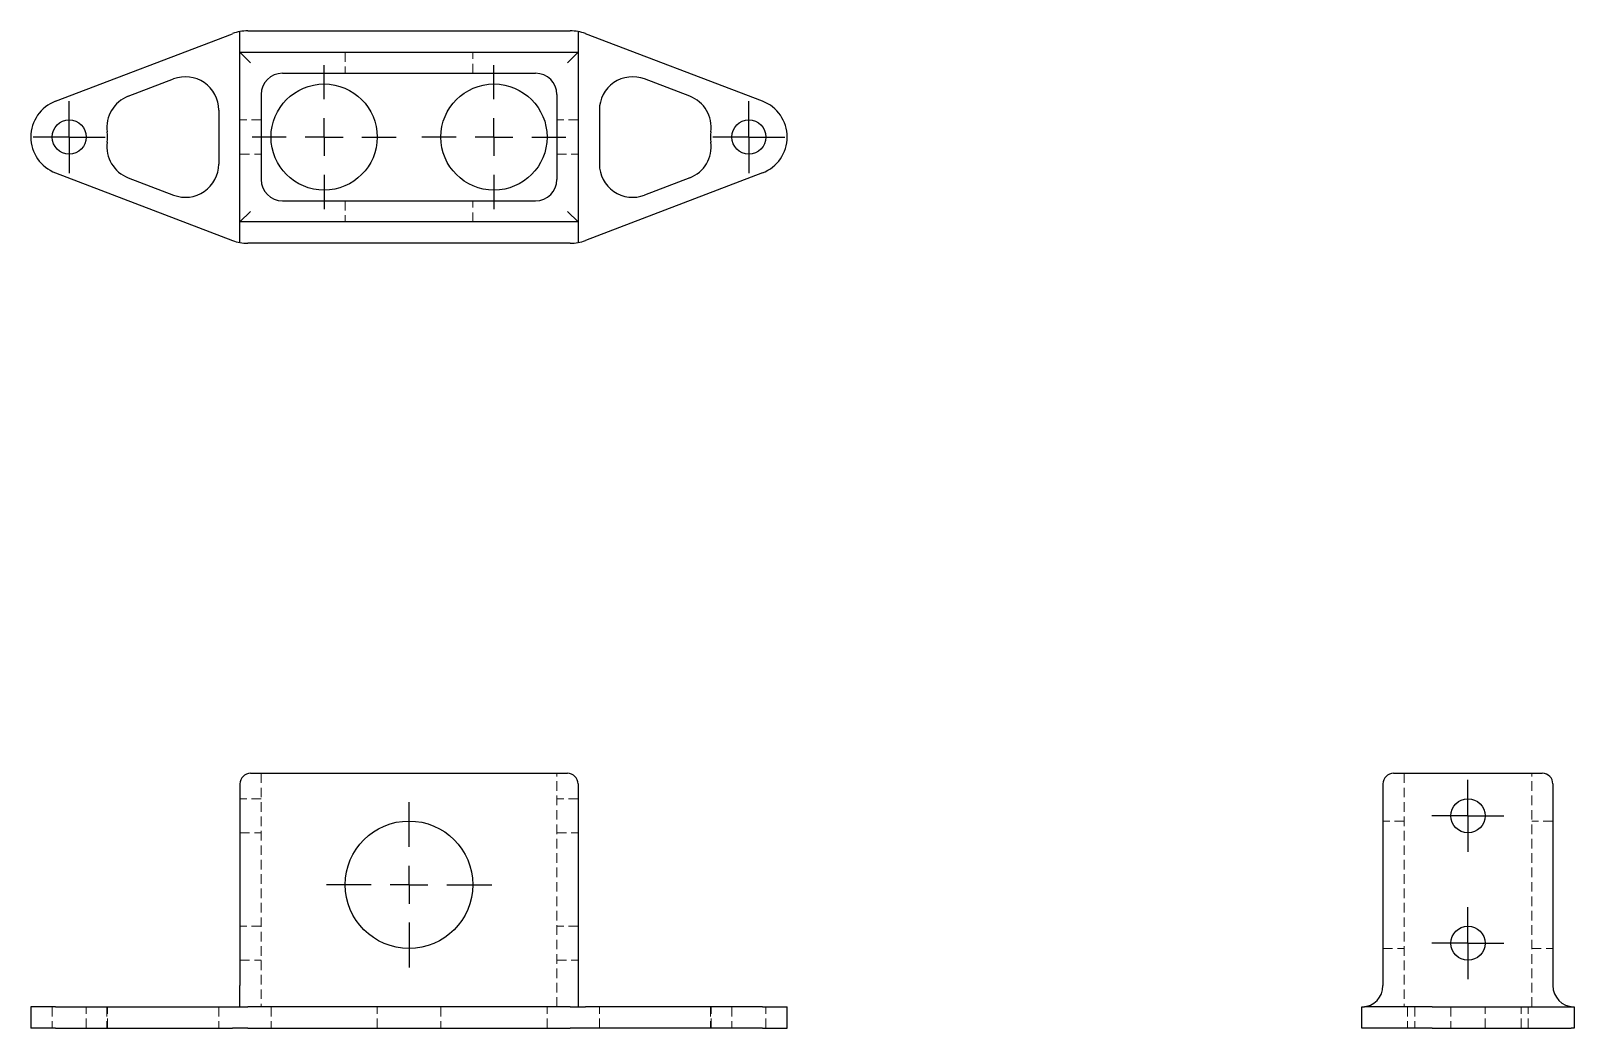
# Model space of a CAD drawing. Header units: millimetres. Extents: x 33 to 237, y 40 to 172.
import ezdxf

# ---------------------------------------------------------------- set-up
doc = ezdxf.new("R2010")
doc.units = ezdxf.units.MM
doc.linetypes.add('HIDDEN', pattern=[1.905, 1.27, -0.635])
doc.layers.add('10', color=7, linetype='Continuous')

# ---------------------------------------------------------------- blocks, each defined once
blk = doc.blocks.new('SW_CENTERMARKSYMBOL_0')
at = {"layer": '10', "color": 0}
for p, q in [((0, 5), (0, 10.93)), ((0, 0), (0, 2.5)), ((-5, 0), (-10.93, 0)), ((0, 0), (-2.5, 0)), ((0, 0), (0, -2.5)), ((0, 0), (2.5, 0)), ((5, 0), (10.93, 0)), ((0, -5), (0, -10.93))]:
    blk.add_line(p, q, dxfattribs=at)
blk = doc.blocks.new('SW_CENTERMARKSYMBOL_1')
at = {"layer": '10', "color": 0}
for p, q in [((0, 2.5), (0, 4.76)), ((0, 0), (0, 2.5)), ((-2.5, 0), (-4.76, 0)), ((0, 0), (-2.5, 0)), ((0, 0), (0, -2.5)), ((0, 0), (2.5, 0)), ((2.5, 0), (4.76, 0)), ((0, -2.5), (0, -4.76))]:
    blk.add_line(p, q, dxfattribs=at)
blk = doc.blocks.new('SW_CENTERMARKSYMBOL_2')
at = {"layer": '10', "color": 0}
for p, q in [((0, 2.5), (0, 4.76)), ((0, 0), (0, 2.5)), ((-2.5, 0), (-4.76, 0)), ((0, 0), (-2.5, 0)), ((0, 0), (0, -2.5)), ((0, 0), (2.5, 0)), ((2.5, 0), (4.76, 0)), ((0, -2.5), (0, -4.76))]:
    blk.add_line(p, q, dxfattribs=at)
blk = doc.blocks.new('SW_CENTERMARKSYMBOL_3')
at = {"layer": '10', "color": 0}
for p, q in [((0, 5), (0, 9.52)), ((0, 0), (0, 2.5)), ((-5, 0), (-9.52, 0)), ((0, 0), (-2.5, 0)), ((0, 0), (0, -2.5)), ((0, 0), (2.5, 0)), ((5, 0), (9.52, 0)), ((0, -5), (0, -9.52))]:
    blk.add_line(p, q, dxfattribs=at)
blk = doc.blocks.new('SW_CENTERMARKSYMBOL_4')
at = {"layer": '10', "color": 0}
for p, q in [((0, 5), (0, 9.52)), ((0, 0), (0, 2.5)), ((-5, 0), (-9.52, 0)), ((0, 0), (-2.5, 0)), ((0, 0), (0, -2.5)), ((0, 0), (2.5, 0)), ((5, 0), (9.52, 0)), ((0, -5), (0, -9.52))]:
    blk.add_line(p, q, dxfattribs=at)
blk = doc.blocks.new('SW_CENTERMARKSYMBOL_5')
at = {"layer": '10', "color": 0}
for p, q in [((0, 2.5), (0, 4.76)), ((0, 0), (0, 2.5)), ((-2.5, 0), (-4.76, 0)), ((0, 0), (-2.5, 0)), ((0, 0), (0, -2.5)), ((0, 0), (2.5, 0)), ((2.5, 0), (4.76, 0)), ((0, -2.5), (0, -4.76))]:
    blk.add_line(p, q, dxfattribs=at)
blk = doc.blocks.new('SW_CENTERMARKSYMBOL_6')
at = {"layer": '10', "color": 0}
for p, q in [((0, 2.5), (0, 4.76)), ((0, 0), (0, 2.5)), ((-2.5, 0), (-4.76, 0)), ((0, 0), (-2.5, 0)), ((0, 0), (0, -2.5)), ((0, 0), (2.5, 0)), ((2.5, 0), (4.76, 0)), ((0, -2.5), (0, -4.76))]:
    blk.add_line(p, q, dxfattribs=at)

msp = doc.modelspace()

# ---------------------------------------------------------------- linework, layer by layer
at = {"color": 7, "linetype": 'Continuous', "lineweight": 25}
for p, q in [((36.26, 162.73), (59.68, 171.67)), ((60.65, 169.23), (60.65, 171.95)), ((61.68, 172.04), (104.32, 172.04)), ((105.35, 171.95), (105.35, 169.23)), ((129.74, 162.73), (106.32, 171.67)), ((60.65, 146.77), (60.65, 169.23)), ((62.05, 167.83), (60.65, 169.23)), ((60.65, 169.23), (105.35, 169.23)), ((103.95, 167.83), (105.35, 169.23)), ((105.35, 169.23), (105.35, 146.77)), ((45.88, 163.4), (51.86, 165.68)), ((66.26, 166.43), (99.74, 166.43)), ((120.12, 163.4), (114.14, 165.68)), ((63.45, 163.62), (63.45, 152.38)), ((102.55, 163.62), (102.55, 152.38)), ((57.84, 161.57), (57.84, 154.43)), ((108.16, 161.57), (108.16, 154.43)), ((36.26, 153.27), (59.68, 144.33)), ((129.74, 153.27), (106.32, 144.33)), ((45.88, 152.6), (51.86, 150.32)), ((120.12, 152.6), (114.14, 150.32)), ((66.26, 149.57), (99.74, 149.57)), ((60.65, 146.77), (62.05, 148.17)), ((105.35, 146.77), (103.95, 148.17)), ((105.35, 146.77), (60.65, 146.77)), ((60.65, 144.05), (60.65, 146.77)), ((105.35, 146.77), (105.35, 144.05)), ((104.32, 143.96), (61.68, 143.96)), ((62.05, 73.85), (103.95, 73.85)), ((213.17, 73.85), (232.83, 73.85)), ((60.65, 72.45), (60.65, 45.77)), ((105.35, 72.45), (105.35, 45.77)), ((211.77, 72.45), (211.77, 45.77)), ((234.23, 72.45), (234.23, 45.77)), ((60.65, 42.96), (60.65, 45.77)), ((105.35, 45.77), (105.35, 42.96)), ((33, 42.96), (33, 40.15)), ((36.26, 42.96), (33, 42.96)), ((36.26, 42.96), (59.68, 42.96)), ((59.68, 42.96), (60.65, 42.96)), ((60.65, 42.96), (60.65, 42.96)), ((104.32, 42.96), (61.68, 42.96)), ((105.35, 42.96), (105.35, 42.96)), ((105.35, 42.96), (106.32, 42.96)), ((129.74, 42.96), (106.32, 42.96)), ((129.74, 42.96), (133, 42.96)), ((133, 40.15), (133, 42.96)), ((208.96, 40.15), (208.96, 42.96)), ((209.05, 42.96), (209.05, 42.96)), ((209.05, 42.96), (209.33, 42.96)), ((218.27, 42.96), (209.33, 42.96)), ((218.27, 42.96), (227.73, 42.96)), ((227.73, 42.96), (236.67, 42.96)), ((236.67, 42.96), (236.95, 42.96)), ((236.95, 42.96), (236.95, 42.96)), ((237.04, 42.96), (237.04, 40.15)), ((36.26, 40.15), (33, 40.15)), ((36.26, 40.15), (59.68, 40.15)), ((61.68, 40.15), (59.68, 40.15)), ((61.68, 40.15), (104.32, 40.15)), ((106.32, 40.15), (104.32, 40.15)), ((129.74, 40.15), (106.32, 40.15)), ((129.74, 40.15), (133, 40.15)), ((209.33, 40.15), (208.96, 40.15)), ((218.27, 40.15), (209.33, 40.15)), ((218.27, 40.15), (227.73, 40.15)), ((227.73, 40.15), (236.67, 40.15)), ((237.04, 40.15), (236.67, 40.15))]:
    msp.add_line(p, q, dxfattribs=at)
at = {"color": 7, "linetype": 'HIDDEN', "lineweight": 18}
for p, q in [((74.57, 169.23), (74.57, 166.43)), ((91.43, 166.43), (91.43, 169.23)), ((63.45, 160.26), (60.65, 160.26)), ((105.35, 160.26), (102.55, 160.26)), ((60.65, 155.74), (63.45, 155.74)), ((102.55, 155.74), (105.35, 155.74)), ((74.57, 149.57), (74.57, 146.77)), ((91.43, 146.77), (91.43, 149.57)), ((63.45, 73.85), (63.45, 42.96)), ((102.55, 42.96), (102.55, 73.85)), ((214.57, 73.85), (214.57, 42.96)), ((231.43, 42.96), (231.43, 73.85)), ((63.45, 70.49), (60.65, 70.49)), ((105.35, 70.49), (102.55, 70.49)), ((214.57, 67.53), (211.77, 67.53)), ((234.23, 67.53), (231.43, 67.53)), ((60.65, 65.98), (63.45, 65.98)), ((102.55, 65.98), (105.35, 65.98)), ((63.45, 53.64), (60.65, 53.64)), ((105.35, 53.64), (102.55, 53.64)), ((60.65, 49.13), (63.45, 49.13)), ((102.55, 49.13), (105.35, 49.13)), ((211.77, 50.68), (214.57, 50.68)), ((231.43, 50.68), (234.23, 50.68)), ((35.81, 42.96), (35.81, 40.15)), ((40.32, 40.15), (40.32, 42.96)), ((43.04, 42.96), (43.04, 40.15)), ((43.13, 40.15), (43.13, 42.96)), ((57.84, 42.96), (57.84, 40.15)), ((64.75, 42.96), (64.75, 40.15)), ((78.79, 40.15), (78.79, 42.96)), ((87.21, 42.96), (87.21, 40.15)), ((101.25, 40.15), (101.25, 42.96)), ((108.16, 40.15), (108.16, 42.96)), ((122.87, 42.96), (122.87, 40.15)), ((122.96, 40.15), (122.96, 42.96)), ((125.68, 42.96), (125.68, 40.15)), ((130.19, 40.15), (130.19, 42.96)), ((215.03, 42.96), (215.03, 40.15)), ((215.98, 42.96), (215.98, 40.15)), ((220.74, 42.96), (220.74, 40.15)), ((225.26, 40.15), (225.26, 42.96)), ((230.02, 40.15), (230.02, 42.96)), ((230.97, 40.15), (230.97, 42.96))]:
    msp.add_line(p, q, dxfattribs=at)
at = {"color": 7, "linetype": 'Continuous', "lineweight": 25}
for centre, radius in [((71.77, 158), 7.02), ((94.23, 158), 7.02), ((38.07, 158), 2.26), ((127.93, 158), 2.26), ((223, 68.23), 2.26), ((83, 59.11), 8.43), ((223, 51.38), 2.26)]:
    msp.add_circle(centre, radius, dxfattribs=at)
for centre, radius, start, end in [((61.68, 166.43), 5.62, 100.6246, 110.8929), ((104.32, 166.43), 5.62, 69.1071, 79.3754), ((53.43, 161.57), 4.4, 0, 110.8929), ((66.26, 163.62), 2.81, 90, 180), ((99.74, 163.62), 2.81, 0, 90), ((112.57, 161.57), 4.4, 69.1071, 180), ((47.45, 159.28), 4.4, 110.8929, 187.7976), ((118.55, 159.28), 4.4, 352.2024, 69.1071), ((38.07, 158), 5.07, 110.8929, 249.1071), ((127.93, 158), 5.07, 290.8929, 69.1071), ((47.45, 156.72), 4.4, 172.2024, 249.1071), ((38.07, 158), 5.07, 352.2024, 7.7976), ((118.55, 156.72), 4.4, 290.8929, 7.7976), ((127.93, 158), 5.07, 172.2024, 187.7976), ((53.43, 154.43), 4.4, 249.1071, 0), ((112.57, 154.43), 4.4, 180, 290.8929), ((66.26, 152.38), 2.81, 180, 270), ((99.74, 152.38), 2.81, 270, 0), ((61.68, 149.57), 5.62, 249.1071, 259.3754), ((104.32, 149.57), 5.62, 280.6246, 290.8929), ((62.05, 72.45), 1.4, 90, 180), ((103.95, 72.45), 1.4, 0, 90), ((213.17, 72.45), 1.4, 90, 180), ((232.83, 72.45), 1.4, 0, 90), ((208.96, 45.77), 2.81, 271.9649, 0), ((237.04, 45.77), 2.81, 180, 268.0351)]:
    msp.add_arc(centre, radius, start, end, dxfattribs=at)
for points in [[(61.68, 172.04), (61.33, 172.04), (60.99, 172.01), (60.65, 171.95)], [(105.35, 171.95), (105.01, 172.01), (104.67, 172.04), (104.32, 172.04)], [(60.65, 144.05), (60.99, 143.99), (61.33, 143.96), (61.68, 143.96)], [(104.32, 143.96), (104.67, 143.96), (105.01, 143.99), (105.35, 144.05)], [(60.65, 42.96), (60.99, 42.96), (61.33, 42.96), (61.68, 42.96)], [(104.32, 42.96), (104.67, 42.96), (105.01, 42.96), (105.35, 42.96)], [(208.96, 42.96), (208.96, 42.96), (208.99, 42.96), (209.05, 42.96)], [(236.95, 42.96), (237.01, 42.96), (237.04, 42.96), (237.04, 42.96)]]:
    msp.add_open_spline(points, degree=3, dxfattribs=at)

# ---------------------------------------------------------------- block references
at = {"layer": '10'}
for name, p in [('SW_CENTERMARKSYMBOL_4', (71.77, 158)), ('SW_CENTERMARKSYMBOL_3', (94.23, 158)), ('SW_CENTERMARKSYMBOL_1', (38.07, 158)), ('SW_CENTERMARKSYMBOL_2', (127.93, 158)), ('SW_CENTERMARKSYMBOL_6', (223, 68.23)), ('SW_CENTERMARKSYMBOL_0', (83, 59.11)), ('SW_CENTERMARKSYMBOL_5', (223, 51.38))]:
    msp.add_blockref(name, p, dxfattribs=at)

doc.saveas('drawing.dxf')
